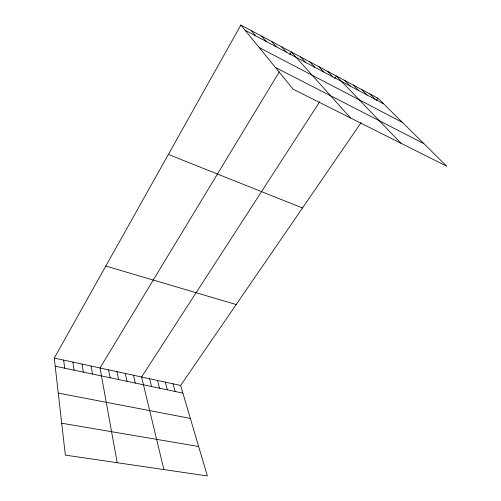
<?xml version="1.0" encoding="UTF-8"?>
<svg xmlns="http://www.w3.org/2000/svg" width="501" height="501" viewBox="0 0 501 501"><rect width="100%" height="100%" fill="white"/><g stroke="black" fill="none" stroke-linecap="round" stroke-linejoin="round"><path stroke-width="0.75" d="M361.158 122.563L180.623 385.451L207.339 475.95L65.343 455.096L54.265 358.065L240.862 25.05L377.904 98.177L446.735 166.219L293.141 89.197L240.862 25.05M279.289 71.868L100.018 367.985L117.209 462.711M289.716 54.647L291.332 51.979L350.531 117.973M319.688 101.741L141.595 376.99L163.89 469.569M334.712 78.519L336.346 76.002L400.9 143.23M376.17 100.701L377.904 98.177M61.704 423.22L198.64 446.497M58.26 393.097L190.355 418.416M55.191 366.181L182.89 393.116M54.265 358.065L180.623 385.451M105.824 266.044L236.19 304.539M168.367 154.427L302.498 207.984M275.456 67.503L423.808 143.549M259.211 47.564L402.428 122.413M245.064 30.204L383.553 103.757M369.851 93.875L375.424 99.442M361.672 89.51L367.17 95.058M353.362 85.076L358.785 90.606M344.92 80.573L350.268 86.078M327.629 71.349L332.808 76.81M318.774 66.627L323.865 72.056M309.775 61.823L314.772 67.228M300.631 56.939L305.522 62.318M281.587 46.781L286.271 52.091M271.674 41.489L276.239 46.762M261.585 36.103L266.031 41.339M251.314 30.63L255.642 35.822M173.008 383.804L175.2 391.494M165.299 382.131L167.415 389.853M157.496 380.441L159.537 388.194M149.592 378.725L151.559 386.509M133.491 375.236L135.289 383.077M125.281 373.458L126.997 381.33M116.971 371.654L118.593 379.558M108.548 369.832L110.088 377.76M91.113 366.049L92.46 374.04M82.089 364.095L83.335 372.118M72.939 362.11L74.085 370.164M63.665 360.1L64.704 368.185"/></g></svg>
